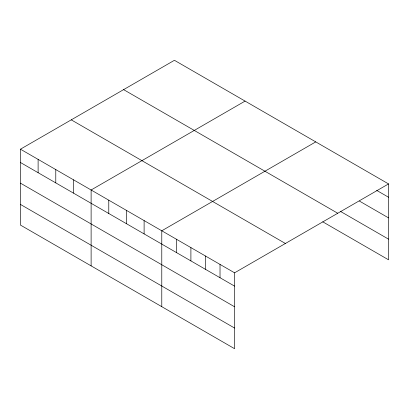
<?xml version="1.0" encoding="UTF-8"?>
<svg xmlns="http://www.w3.org/2000/svg" width="409" height="409" viewBox="0 0 409 409"><rect width="100%" height="100%" fill="white"/><g stroke="black" fill="none" stroke-linecap="round" stroke-linejoin="round"><path stroke-width="0.61" d="M234.582 306.781L234.582 272.818L20.45 149.188L20.45 225.078L234.582 348.703L234.582 306.781L20.45 183.15M322.757 221.826L388.55 259.812L388.55 183.922L174.418 60.297L20.45 149.188M245.078 101.095L91.115 189.986L91.115 265.87M315.743 141.892L161.78 230.783L161.78 306.668M234.582 272.818L388.55 183.922M376.684 190.389L388.55 197.24M359.429 201.075L388.55 217.89M340.554 211.453L388.55 239.163M123.605 89.632L337.742 213.258M71.258 119.852L285.395 243.483M20.45 162.501L234.582 286.131M20.45 204.428L234.582 328.054M220.022 264.408L220.022 277.726M205.461 256.003L205.461 269.316M190.901 247.598L190.901 260.911M176.34 239.188L176.34 252.506M144.111 220.584L144.111 233.897M126.447 210.384L126.447 223.697M108.779 200.185L108.779 213.498M73.446 179.786L73.446 193.099M55.782 169.587L55.782 182.9M38.114 159.387L38.114 172.7"/></g></svg>
